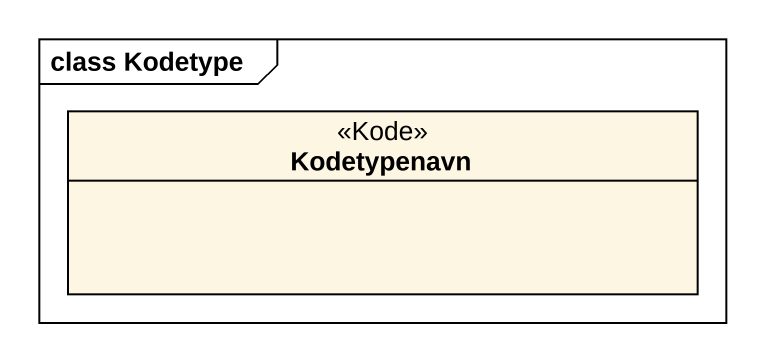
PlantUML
@startuml
mainframe class Kodetype
hide circle
hide empty members
class Kodetypenavn <<Kode>>
@enduml
